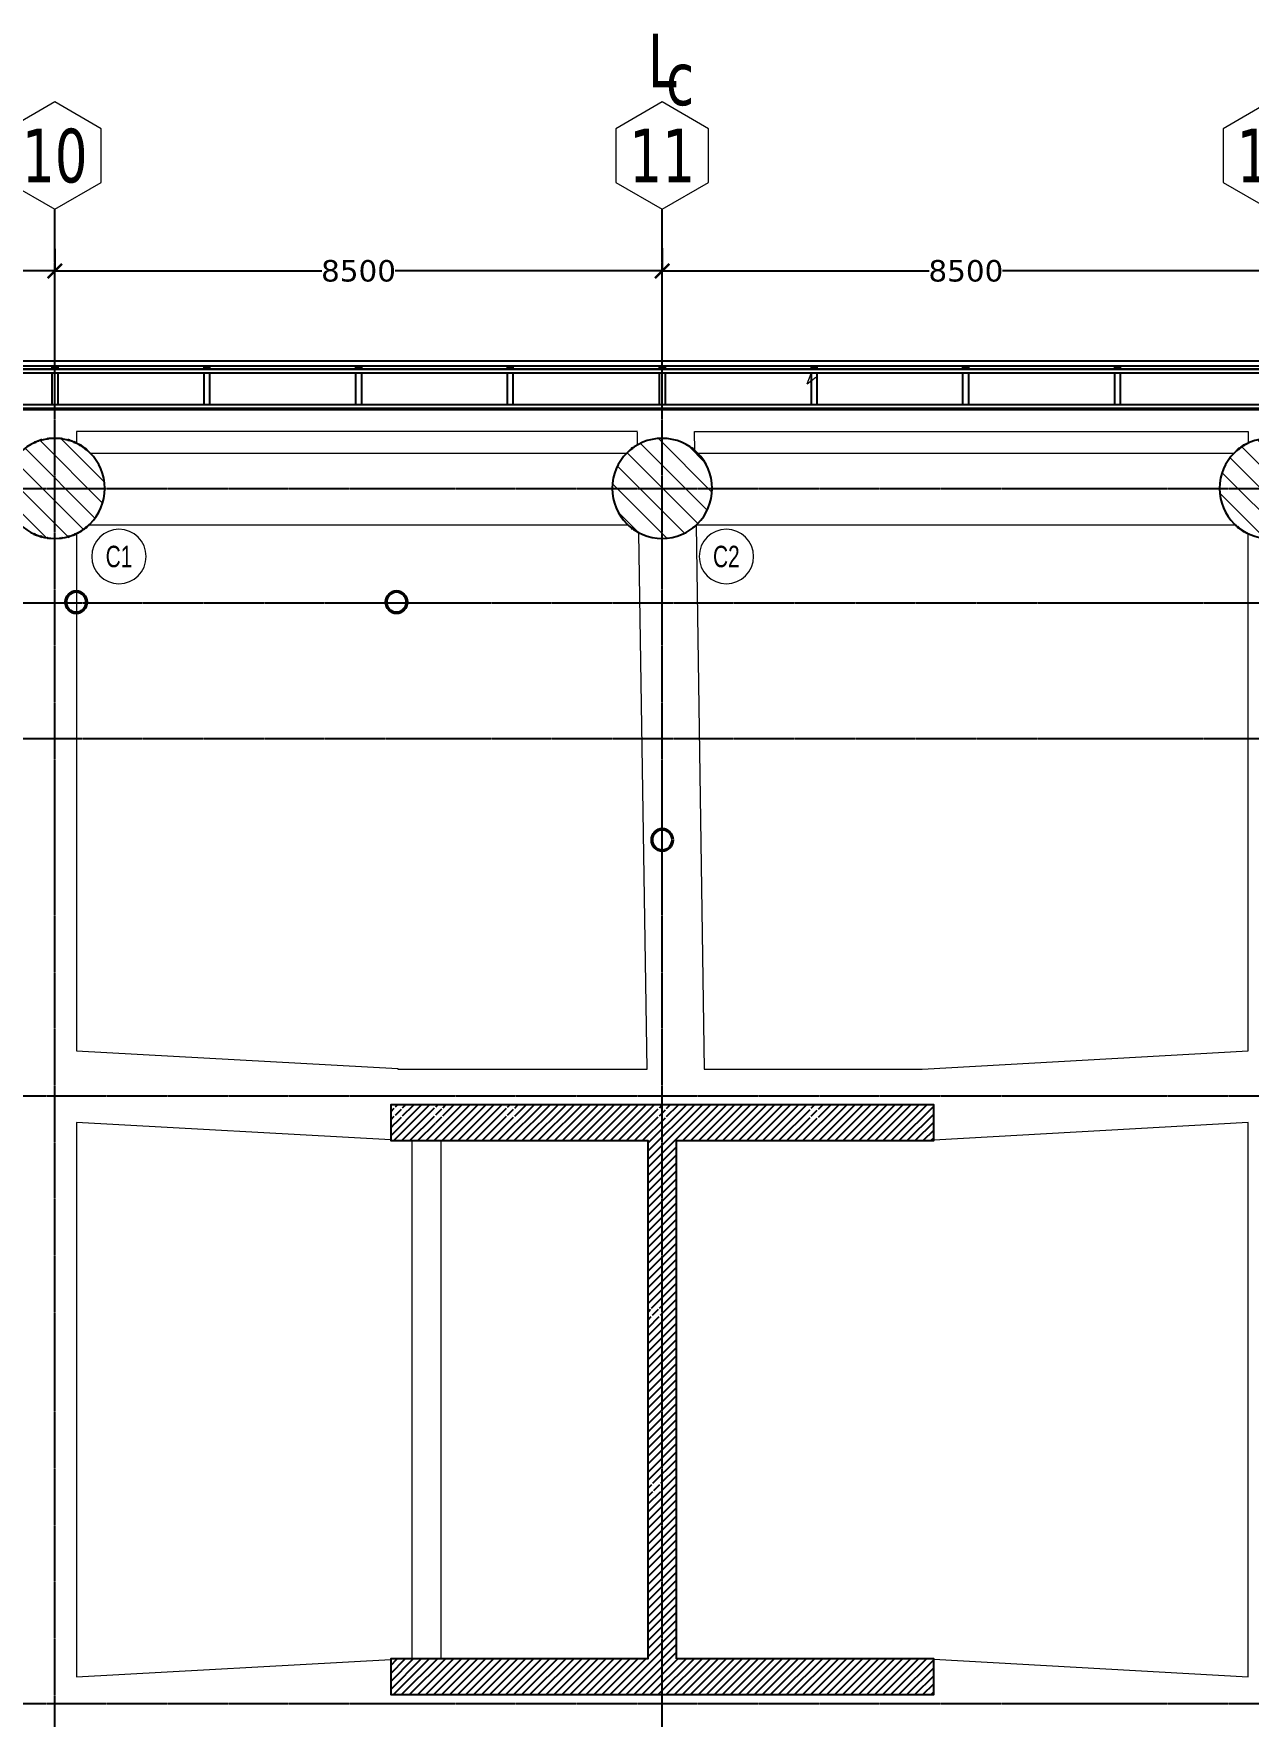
# Model space of a CAD drawing. Header units: millimetres. Extents: x -13767 to 81767, y -11242 to 31862.
# Drawn here: x 25203 to 42203, y 8320 to 31862 of the extents above; entities that cross this region are included whole.
import ezdxf
from ezdxf.enums import TextEntityAlignment as Align

# ---------------------------------------------------------------- set-up
doc = ezdxf.new("R2010")
doc.units = ezdxf.units.MM
doc.header["$LTSCALE"] = 0.95
doc.linetypes.add('DXK_LINE_DOT3', pattern=[5.9187, 2.979, -0.9799, 0.9799, -0.9799])
for name, color, linetype, lineweight in [('0-1', 250, 'Continuous', 5), ('E_B_PLACA-1', 10, 'Continuous', 25), ('E_B_PLACA-2', 31, 'Continuous', 25), ('E_COLUMNAS', 1, 'Continuous', 18), ('E_COLUMNAS-2', 1, 'Continuous', 25), ('E_COLUMNAS-4', 1, 'Continuous', 35), ('E_TEXTO', 3, 'Continuous', 9), ('E_TEXTO-4', 14, 'Continuous', 9), ('E_VIGAS', 5, 'Continuous', 9), ('E_VIGAS-1', 6, 'Continuous', 25), ('E_VIGAS-2', 10, 'Continuous', 25), ('HCB_EJES', 1, 'DXK_LINE_DOT3', 9), ('S-COLS-HDLN-1', 1, 'Continuous', 35)]:
    doc.layers.add(name, color=color, linetype=linetype, lineweight=lineweight)
for name, color, linetype in [('COTAS', 8, 'Continuous'), ('HCB-ACH_PANT', 253, 'Continuous'), ('HCB-EJES', 1, 'Continuous'), ('HCB-ROTULOS', 2, 'Continuous'), ('HCB_PANTALLAS', 6, 'Continuous')]:
    doc.layers.add(name, color=color, linetype=linetype)
doc.styles.add('Arial Narrow', font='', dxfattribs={"width": 0.85, "height": 0.3})
doc.styles.add('VERDANA', font='verdana.ttf')
doc.styles.get('Arial Narrow').set_extended_font_data('Arial Narrow')
doc.dimstyles.new('1.125', dxfattribs={"dimscale": 0, "dimtxt": 300, "dimasz": 200, "dimexe": 4, "dimexo": 4, "dimgap": 15, "dimtad": 0, "dimdec": 0, "dimzin": 4, "dimdsep": 46, "dimtxsty": 'VERDANA', "dimblk": 'ARCHTICK', "dimcen": -10, "dimclrd": 256, "dimclrt": 3, "dimadec": 0, "dimazin": 0, "dimtfac": 1, "dimtdec": 0, "dimtmove": 2, "dimatfit": 0, "dimldrblk": 'OBLIQUE', "dimfxl": 0.05, "dimtolj": 1, "dimtzin": 0, "dimarcsym": 0})

# ---------------------------------------------------------------- blocks, each defined once
blk = doc.blocks.new('EST_SFM_VIGA-METALICA-SECCION-C - EST_SFM_VIGA-METALICA-UPN160-1558583-_26_00m_N_E_-NIVEL-7 DOC')
at = {"layer": 'E_VIGAS-1'}
for p, q in [((30.113, 0.018), (-30.274, 0.018)), ((-30.269, -0.047), (30.107, -0.047))]:
    blk.add_line(p, q, dxfattribs=at)
blk = doc.blocks.new('EST_SFM_VIGA-METALICA-SECCION-C - EST_SFM_VIGA-METALICA-UPN100-1526554-_26_00m_N_E_-NIVEL-7 DOC')
at = {"layer": 'E_VIGAS-2'}
for p, q in [((34.942, 0.018), (-34.929, 0.018)), ((-34.929, -0.032), (34.942, -0.032))]:
    blk.add_line(p, q, dxfattribs=at)
blk = doc.blocks.new('EST_SFM_VIGA-METALICA-SECCION-C - EST_SFM_VIGA-METALICA-UPN100-1526616-_26_00m_N_E_-NIVEL-7 DOC')
at = {"layer": 'E_VIGAS-2'}
for p, q in [((29.794, 0.032), (-30.582, 0.032)), ((-30.582, -0.018), (29.794, -0.018))]:
    blk.add_line(p, q, dxfattribs=at)
blk = doc.blocks.new('DCTIB_CNI_EST_MOD-1A-FAC_0001_rvt-1-_26_00m_N_E_-NIVEL-7 DOC')
at = {"layer": 'E_B_PLACA-1'}
for p, q in [((-75.147, 167.83), (-5.177, 167.83)), ((-9.976, 167.28), (-70.353, 167.28))]:
    blk.add_line(p, q, dxfattribs=at)
at = {"layer": 'E_B_PLACA-2'}
for p, q in [((-5.177, 167.83), (-75.147, 167.83)), ((-70.353, 167.28), (-9.976, 167.28))]:
    blk.add_line(p, q, dxfattribs=at)
at = {"layer": 'E_VIGAS-1'}
for p, q in [((-48.703, 167.858), (-48.703, 167.859)), ((-48.703, 167.859), (-48.676, 167.859)), ((-48.621, 167.858), (-48.703, 167.858)), ((-48.703, 167.858), (-48.703, 167.83)), ((-48.665, 167.864), (-48.665, 167.878)), ((-48.665, 167.859), (-48.665, 167.864)), ((-48.66, 167.878), (-48.66, 167.864)), ((-48.66, 167.864), (-48.66, 167.859)), ((-48.649, 167.859), (-48.621, 167.859)), ((-48.621, 167.859), (-48.621, 167.858)), ((-48.621, 167.858), (-48.621, 167.83)), ((-46.578, 167.858), (-46.578, 167.859)), ((-46.578, 167.859), (-46.55, 167.859)), ((-46.496, 167.858), (-46.578, 167.858)), ((-46.578, 167.858), (-46.578, 167.83)), ((-46.54, 167.864), (-46.54, 167.878)), ((-46.54, 167.859), (-46.54, 167.864)), ((-46.535, 167.878), (-46.535, 167.864)), ((-46.535, 167.864), (-46.535, 167.859)), ((-46.524, 167.859), (-46.496, 167.859)), ((-46.496, 167.859), (-46.496, 167.858)), ((-46.496, 167.858), (-46.496, 167.83)), ((-44.453, 167.858), (-44.453, 167.859)), ((-44.453, 167.859), (-44.425, 167.859)), ((-44.371, 167.858), (-44.453, 167.858)), ((-44.453, 167.858), (-44.453, 167.83)), ((-44.415, 167.864), (-44.415, 167.878)), ((-44.415, 167.859), (-44.415, 167.864)), ((-44.41, 167.878), (-44.41, 167.864)), ((-44.41, 167.864), (-44.41, 167.859)), ((-44.399, 167.859), (-44.371, 167.859)), ((-44.371, 167.859), (-44.371, 167.858)), ((-44.371, 167.858), (-44.371, 167.83)), ((-42.328, 167.859), (-42.3, 167.859)), ((-42.328, 167.858), (-42.328, 167.859)), ((-42.246, 167.858), (-42.328, 167.858)), ((-42.328, 167.83), (-42.328, 167.858)), ((-42.29, 167.864), (-42.29, 167.878)), ((-42.29, 167.859), (-42.29, 167.864)), ((-42.285, 167.878), (-42.285, 167.864)), ((-42.285, 167.864), (-42.285, 167.859)), ((-42.274, 167.859), (-42.246, 167.859)), ((-42.246, 167.859), (-42.246, 167.858)), ((-42.246, 167.83), (-42.246, 167.858)), ((-40.203, 167.858), (-40.203, 167.859)), ((-40.203, 167.859), (-40.176, 167.859)), ((-40.121, 167.858), (-40.203, 167.858)), ((-40.203, 167.858), (-40.203, 167.83)), ((-40.165, 167.864), (-40.165, 167.878)), ((-40.165, 167.859), (-40.165, 167.864)), ((-40.16, 167.878), (-40.16, 167.864)), ((-40.16, 167.864), (-40.16, 167.859)), ((-40.149, 167.859), (-40.121, 167.859)), ((-40.121, 167.859), (-40.121, 167.858)), ((-40.121, 167.858), (-40.121, 167.83)), ((-38.078, 167.858), (-38.078, 167.859)), ((-38.078, 167.859), (-38.05, 167.859)), ((-37.996, 167.858), (-38.078, 167.858)), ((-38.078, 167.858), (-38.078, 167.83)), ((-38.04, 167.864), (-38.04, 167.878)), ((-38.04, 167.859), (-38.04, 167.864)), ((-38.035, 167.878), (-38.035, 167.864)), ((-38.035, 167.864), (-38.035, 167.859)), ((-38.024, 167.859), (-37.996, 167.859)), ((-37.996, 167.859), (-37.996, 167.858)), ((-37.996, 167.858), (-37.996, 167.83)), ((-35.953, 167.859), (-35.925, 167.859)), ((-35.953, 167.858), (-35.953, 167.859)), ((-35.871, 167.858), (-35.953, 167.858)), ((-35.953, 167.83), (-35.953, 167.858)), ((-35.915, 167.864), (-35.915, 167.878)), ((-35.915, 167.859), (-35.915, 167.864)), ((-35.91, 167.878), (-35.91, 167.864)), ((-35.91, 167.864), (-35.91, 167.859)), ((-35.899, 167.859), (-35.871, 167.859)), ((-35.871, 167.859), (-35.871, 167.858)), ((-35.871, 167.83), (-35.871, 167.858)), ((-33.828, 167.859), (-33.8, 167.859)), ((-33.828, 167.858), (-33.828, 167.859)), ((-33.746, 167.858), (-33.828, 167.858)), ((-33.828, 167.83), (-33.828, 167.858)), ((-33.79, 167.864), (-33.79, 167.878)), ((-33.79, 167.859), (-33.79, 167.864)), ((-33.785, 167.878), (-33.785, 167.864)), ((-33.785, 167.864), (-33.785, 167.859)), ((-33.774, 167.859), (-33.746, 167.859)), ((-33.746, 167.859), (-33.746, 167.858)), ((-33.746, 167.83), (-33.746, 167.858)), ((-48.703, 167.28), (-48.703, 167.263)), ((-48.621, 167.263), (-48.703, 167.263)), ((-48.621, 167.28), (-48.621, 167.263)), ((-46.578, 167.28), (-46.578, 167.263)), ((-46.496, 167.263), (-46.578, 167.263)), ((-46.496, 167.28), (-46.496, 167.263)), ((-44.453, 167.28), (-44.453, 167.263)), ((-44.371, 167.263), (-44.453, 167.263)), ((-44.371, 167.28), (-44.371, 167.263)), ((-42.328, 167.263), (-42.328, 167.28)), ((-42.246, 167.263), (-42.328, 167.263)), ((-42.246, 167.263), (-42.246, 167.28)), ((-40.203, 167.28), (-40.203, 167.263)), ((-40.121, 167.263), (-40.203, 167.263)), ((-40.121, 167.28), (-40.121, 167.263)), ((-38.078, 167.28), (-38.078, 167.262)), ((-37.996, 167.262), (-38.078, 167.262)), ((-37.996, 167.28), (-37.996, 167.262)), ((-35.953, 167.263), (-35.953, 167.28)), ((-35.871, 167.263), (-35.953, 167.263)), ((-35.871, 167.263), (-35.871, 167.28)), ((-33.828, 167.263), (-33.828, 167.28)), ((-33.746, 167.263), (-33.828, 167.263)), ((-33.746, 167.263), (-33.746, 167.28))]:
    blk.add_line(p, q, dxfattribs=at)
for points, knots in [([(-48.676, 167.859), (-48.675, 167.859), (-48.673, 167.859), (-48.671, 167.859), (-48.668, 167.86), (-48.667, 167.86), (-48.665, 167.862), (-48.665, 167.863), (-48.665, 167.864)], [0, 0, 0, 0, 0.142857, 0.285714, 0.428571, 0.571429, 0.785714, 1, 1, 1, 1]), ([(-48.665, 167.864), (-48.665, 167.863), (-48.665, 167.862), (-48.667, 167.86), (-48.668, 167.86), (-48.67, 167.859), (-48.671, 167.859), (-48.673, 167.859), (-48.674, 167.859), (-48.676, 167.859)], [0, 0, 0, 0, 0.285714, 0.428571, 0.571429, 0.678571, 0.732143, 0.785714, 1, 1, 1, 1]), ([(-48.649, 167.859), (-48.65, 167.859), (-48.652, 167.859), (-48.654, 167.859), (-48.656, 167.86), (-48.658, 167.86), (-48.66, 167.862), (-48.66, 167.863), (-48.66, 167.864)], [0, 0, 0, 0, 0.142857, 0.285714, 0.428571, 0.571429, 0.785714, 1, 1, 1, 1]), ([(-48.66, 167.864), (-48.66, 167.863), (-48.659, 167.862), (-48.658, 167.86), (-48.656, 167.86), (-48.655, 167.859), (-48.654, 167.859), (-48.652, 167.859), (-48.65, 167.859), (-48.649, 167.859)], [0, 0, 0, 0, 0.285714, 0.428571, 0.571429, 0.678571, 0.732143, 0.785714, 1, 1, 1, 1]), ([(-46.55, 167.859), (-46.549, 167.859), (-46.548, 167.859), (-46.545, 167.859), (-46.543, 167.86), (-46.541, 167.86), (-46.54, 167.862), (-46.54, 167.863), (-46.54, 167.864)], [0, 0, 0, 0, 0.142857, 0.285714, 0.428571, 0.571429, 0.785714, 1, 1, 1, 1]), ([(-46.54, 167.864), (-46.54, 167.863), (-46.54, 167.862), (-46.542, 167.86), (-46.543, 167.86), (-46.545, 167.859), (-46.546, 167.859), (-46.547, 167.859), (-46.549, 167.859), (-46.55, 167.859)], [0, 0, 0, 0, 0.285714, 0.428571, 0.571429, 0.678571, 0.732143, 0.785714, 1, 1, 1, 1]), ([(-46.524, 167.859), (-46.525, 167.859), (-46.526, 167.859), (-46.529, 167.859), (-46.531, 167.86), (-46.533, 167.86), (-46.534, 167.862), (-46.535, 167.863), (-46.535, 167.864)], [0, 0, 0, 0, 0.142857, 0.285714, 0.428571, 0.571429, 0.785714, 1, 1, 1, 1]), ([(-46.535, 167.864), (-46.535, 167.863), (-46.534, 167.862), (-46.533, 167.86), (-46.531, 167.86), (-46.53, 167.859), (-46.529, 167.859), (-46.527, 167.859), (-46.525, 167.859), (-46.524, 167.859)], [0, 0, 0, 0, 0.285714, 0.428571, 0.571429, 0.678571, 0.732143, 0.785714, 1, 1, 1, 1]), ([(-44.425, 167.859), (-44.424, 167.859), (-44.423, 167.859), (-44.42, 167.859), (-44.418, 167.86), (-44.416, 167.86), (-44.415, 167.862), (-44.415, 167.863), (-44.415, 167.864)], [0, 0, 0, 0, 0.142857, 0.285714, 0.428571, 0.571429, 0.785714, 1, 1, 1, 1]), ([(-44.415, 167.864), (-44.415, 167.863), (-44.415, 167.862), (-44.417, 167.86), (-44.418, 167.86), (-44.42, 167.859), (-44.421, 167.859), (-44.422, 167.859), (-44.424, 167.859), (-44.425, 167.859)], [0, 0, 0, 0, 0.285714, 0.428571, 0.571429, 0.678571, 0.732143, 0.785714, 1, 1, 1, 1]), ([(-44.399, 167.859), (-44.4, 167.859), (-44.401, 167.859), (-44.404, 167.859), (-44.406, 167.86), (-44.408, 167.86), (-44.409, 167.862), (-44.41, 167.863), (-44.41, 167.864)], [0, 0, 0, 0, 0.142857, 0.285714, 0.428571, 0.571429, 0.785714, 1, 1, 1, 1]), ([(-44.41, 167.864), (-44.41, 167.863), (-44.409, 167.862), (-44.408, 167.86), (-44.406, 167.86), (-44.405, 167.859), (-44.404, 167.859), (-44.402, 167.859), (-44.4, 167.859), (-44.399, 167.859)], [0, 0, 0, 0, 0.285714, 0.428571, 0.571429, 0.678571, 0.732143, 0.785714, 1, 1, 1, 1]), ([(-42.29, 167.864), (-42.29, 167.863), (-42.29, 167.862), (-42.292, 167.86), (-42.293, 167.86), (-42.295, 167.859), (-42.296, 167.859), (-42.297, 167.859), (-42.299, 167.859), (-42.3, 167.859)], [0, 0, 0, 0, 0.285714, 0.428571, 0.571429, 0.678571, 0.732143, 0.785714, 1, 1, 1, 1]), ([(-42.3, 167.859), (-42.299, 167.859), (-42.298, 167.859), (-42.295, 167.859), (-42.293, 167.86), (-42.291, 167.86), (-42.29, 167.862), (-42.29, 167.863), (-42.29, 167.864)], [0, 0, 0, 0, 0.142857, 0.285714, 0.428571, 0.571429, 0.785714, 1, 1, 1, 1]), ([(-42.285, 167.864), (-42.285, 167.863), (-42.284, 167.862), (-42.283, 167.86), (-42.281, 167.86), (-42.28, 167.859), (-42.279, 167.859), (-42.277, 167.859), (-42.275, 167.859), (-42.274, 167.859)], [0, 0, 0, 0, 0.285714, 0.428571, 0.571429, 0.678571, 0.732143, 0.785714, 1, 1, 1, 1]), ([(-42.274, 167.859), (-42.275, 167.859), (-42.276, 167.859), (-42.279, 167.859), (-42.281, 167.86), (-42.283, 167.86), (-42.284, 167.862), (-42.285, 167.863), (-42.285, 167.864)], [0, 0, 0, 0, 0.142857, 0.285714, 0.428571, 0.571429, 0.785714, 1, 1, 1, 1]), ([(-40.176, 167.859), (-40.175, 167.859), (-40.173, 167.859), (-40.171, 167.859), (-40.168, 167.86), (-40.167, 167.86), (-40.165, 167.862), (-40.165, 167.863), (-40.165, 167.864)], [0, 0, 0, 0, 0.142857, 0.285714, 0.428571, 0.571429, 0.785714, 1, 1, 1, 1]), ([(-40.165, 167.864), (-40.165, 167.863), (-40.165, 167.862), (-40.167, 167.86), (-40.168, 167.86), (-40.17, 167.859), (-40.171, 167.859), (-40.173, 167.859), (-40.174, 167.859), (-40.176, 167.859)], [0, 0, 0, 0, 0.285714, 0.428571, 0.571429, 0.678571, 0.732143, 0.785714, 1, 1, 1, 1]), ([(-40.149, 167.859), (-40.15, 167.859), (-40.152, 167.859), (-40.154, 167.859), (-40.156, 167.86), (-40.158, 167.86), (-40.16, 167.862), (-40.16, 167.863), (-40.16, 167.864)], [0, 0, 0, 0, 0.142857, 0.285714, 0.428571, 0.571429, 0.785714, 1, 1, 1, 1]), ([(-40.16, 167.864), (-40.16, 167.863), (-40.159, 167.862), (-40.158, 167.86), (-40.156, 167.86), (-40.155, 167.859), (-40.154, 167.859), (-40.152, 167.859), (-40.15, 167.859), (-40.149, 167.859)], [0, 0, 0, 0, 0.285714, 0.428571, 0.571429, 0.678571, 0.732143, 0.785714, 1, 1, 1, 1]), ([(-38.05, 167.859), (-38.049, 167.859), (-38.048, 167.859), (-38.045, 167.859), (-38.043, 167.86), (-38.041, 167.86), (-38.04, 167.862), (-38.04, 167.863), (-38.04, 167.864)], [0, 0, 0, 0, 0.142857, 0.285714, 0.428571, 0.571429, 0.785714, 1, 1, 1, 1]), ([(-38.04, 167.864), (-38.04, 167.863), (-38.04, 167.862), (-38.042, 167.86), (-38.043, 167.86), (-38.045, 167.859), (-38.046, 167.859), (-38.047, 167.859), (-38.049, 167.859), (-38.05, 167.859)], [0, 0, 0, 0, 0.285714, 0.428571, 0.571429, 0.678571, 0.732143, 0.785714, 1, 1, 1, 1]), ([(-38.024, 167.859), (-38.025, 167.859), (-38.026, 167.859), (-38.029, 167.859), (-38.031, 167.86), (-38.033, 167.86), (-38.034, 167.862), (-38.035, 167.863), (-38.035, 167.864)], [0, 0, 0, 0, 0.142857, 0.285714, 0.428571, 0.571429, 0.785714, 1, 1, 1, 1]), ([(-38.035, 167.864), (-38.035, 167.863), (-38.034, 167.862), (-38.033, 167.86), (-38.031, 167.86), (-38.03, 167.859), (-38.029, 167.859), (-38.027, 167.859), (-38.025, 167.859), (-38.024, 167.859)], [0, 0, 0, 0, 0.285714, 0.428571, 0.571429, 0.678571, 0.732143, 0.785714, 1, 1, 1, 1]), ([(-35.915, 167.864), (-35.915, 167.863), (-35.915, 167.862), (-35.917, 167.86), (-35.918, 167.86), (-35.92, 167.859), (-35.921, 167.859), (-35.922, 167.859), (-35.924, 167.859), (-35.925, 167.859)], [0, 0, 0, 0, 0.285714, 0.428571, 0.571429, 0.678571, 0.732143, 0.785714, 1, 1, 1, 1]), ([(-35.925, 167.859), (-35.924, 167.859), (-35.923, 167.859), (-35.92, 167.859), (-35.918, 167.86), (-35.916, 167.86), (-35.915, 167.862), (-35.915, 167.863), (-35.915, 167.864)], [0, 0, 0, 0, 0.142857, 0.285714, 0.428571, 0.571429, 0.785714, 1, 1, 1, 1]), ([(-35.91, 167.864), (-35.91, 167.863), (-35.909, 167.862), (-35.908, 167.86), (-35.906, 167.86), (-35.905, 167.859), (-35.904, 167.859), (-35.902, 167.859), (-35.9, 167.859), (-35.899, 167.859)], [0, 0, 0, 0, 0.285714, 0.428571, 0.571429, 0.678571, 0.732143, 0.785714, 1, 1, 1, 1]), ([(-35.899, 167.859), (-35.9, 167.859), (-35.901, 167.859), (-35.904, 167.859), (-35.906, 167.86), (-35.908, 167.86), (-35.909, 167.862), (-35.91, 167.863), (-35.91, 167.864)], [0, 0, 0, 0, 0.142857, 0.285714, 0.428571, 0.571429, 0.785714, 1, 1, 1, 1]), ([(-33.79, 167.864), (-33.79, 167.863), (-33.79, 167.862), (-33.792, 167.86), (-33.793, 167.86), (-33.795, 167.859), (-33.796, 167.859), (-33.797, 167.859), (-33.799, 167.859), (-33.8, 167.859)], [0, 0, 0, 0, 0.285714, 0.428571, 0.571429, 0.678571, 0.732143, 0.785714, 1, 1, 1, 1]), ([(-33.8, 167.859), (-33.799, 167.859), (-33.798, 167.859), (-33.795, 167.859), (-33.793, 167.86), (-33.791, 167.86), (-33.79, 167.862), (-33.79, 167.863), (-33.79, 167.864)], [0, 0, 0, 0, 0.142857, 0.285714, 0.428571, 0.571429, 0.785714, 1, 1, 1, 1]), ([(-33.785, 167.864), (-33.785, 167.863), (-33.784, 167.862), (-33.783, 167.86), (-33.781, 167.86), (-33.78, 167.859), (-33.779, 167.859), (-33.777, 167.859), (-33.775, 167.859), (-33.774, 167.859)], [0, 0, 0, 0, 0.285714, 0.428571, 0.571429, 0.678571, 0.732143, 0.785714, 1, 1, 1, 1]), ([(-33.774, 167.859), (-33.775, 167.859), (-33.776, 167.859), (-33.779, 167.859), (-33.781, 167.86), (-33.783, 167.86), (-33.784, 167.862), (-33.785, 167.863), (-33.785, 167.864)], [0, 0, 0, 0, 0.142857, 0.285714, 0.428571, 0.571429, 0.785714, 1, 1, 1, 1])]:
    blk.add_open_spline(points, degree=3, knots=knots, dxfattribs=at)
at = {"layer": 'E_VIGAS-2'}
for p, q in [((-48.703, 167.78), (-48.703, 167.33)), ((-48.621, 167.78), (-48.621, 167.33)), ((-46.578, 167.78), (-46.578, 167.33)), ((-46.496, 167.78), (-46.496, 167.33)), ((-44.453, 167.78), (-44.453, 167.33)), ((-44.371, 167.78), (-44.371, 167.33)), ((-42.328, 167.33), (-42.328, 167.78)), ((-42.246, 167.33), (-42.246, 167.78)), ((-40.203, 167.78), (-40.203, 167.33)), ((-40.121, 167.78), (-40.121, 167.33)), ((-38.078, 167.78), (-38.078, 167.33)), ((-37.996, 167.78), (-37.996, 167.33)), ((-35.953, 167.33), (-35.953, 167.78)), ((-35.871, 167.33), (-35.871, 167.78)), ((-33.828, 167.33), (-33.828, 167.78)), ((-33.746, 167.33), (-33.746, 167.78))]:
    blk.add_line(p, q, dxfattribs=at)
at = {"layer": 'E_VIGAS-1'}
for name, p in [('EST_SFM_VIGA-METALICA-SECCION-C - EST_SFM_VIGA-METALICA-UPN160-1558583-_26_00m_N_E_-NIVEL-7 DOC', (-40.084, 167.925)), ('EST_SFM_VIGA-METALICA-SECCION-C - EST_SFM_VIGA-METALICA-UPN100-1526554-_26_00m_N_E_-NIVEL-7 DOC', (-40.169, 167.812)), ('EST_SFM_VIGA-METALICA-SECCION-C - EST_SFM_VIGA-METALICA-UPN100-1526616-_26_00m_N_E_-NIVEL-7 DOC', (-39.77, 167.298))]:
    blk.add_blockref(name, p, dxfattribs=at)
blk = doc.blocks.new('EST_SCM_COLUMNA-SECCION-CIRCULAR - EST_SCM_COLUMNA-CONCRETO-CIRCULAR_Ø_140cm-V12-_26_00m_N_E_-NIVEL-7 DOC')
at = {"layer": 'E_COLUMNAS'}
h = blk.add_hatch(dxfattribs=at)
h.set_pattern_fill('FP_11', color=256, style=0, pattern_type=2)
h.set_pattern_definition([(135, (48.662, -166.162), (-0.15909903, -0.15909903), [])])
h.paths.add_polyline_path([(0, -0.7), (0.091, -0.694), (0.181, -0.676), (0.268, -0.647), (0.35, -0.606), (0.426, -0.555), (0.495, -0.495), (0.555, -0.426), (0.606, -0.35), (0.647, -0.268), (0.676, -0.181), (0.694, -0.091), (0.7, 0), (0.694, 0.093), (0.675, 0.183), (0.645, 0.271), (0.603, 0.354), (0.551, 0.431), (0.485, 0.503), (0.426, 0.555), (0.347, 0.608), (0.265, 0.648), (0.179, 0.677), (0.089, 0.694), (0, 0.7), (-0.091, 0.694), (-0.181, 0.676), (-0.268, 0.647), (-0.35, 0.606), (-0.426, 0.555), (-0.495, 0.495), (-0.555, 0.426), (-0.606, 0.35), (-0.649, 0.261), (-0.676, 0.181), (-0.694, 0.091), (-0.7, 0), (-0.694, -0.093), (-0.675, -0.183), (-0.645, -0.271), (-0.603, -0.354), (-0.551, -0.431), (-0.487, -0.502), (-0.426, -0.555), (-0.347, -0.608), (-0.265, -0.648), (-0.179, -0.677), (-0.091, -0.694)])
at = {"layer": 'E_COLUMNAS-2'}
for start, end in [(0, 180), (180, 0)]:
    blk.add_arc((0, 0), 0.7, start, end, dxfattribs=at)
blk = doc.blocks.new('EST_SCM_COLUMNA-SECCION-CIRCULAR - EST_SCM_COLUMNA-CONCRETO-CIRCULAR_Ø_140cm-V13-_26_00m_N_E_-NIVEL-7 DOC')
at = {"layer": 'E_COLUMNAS'}
h = blk.add_hatch(dxfattribs=at)
h.set_pattern_fill('FP_12', color=256, style=0, pattern_type=2)
h.set_pattern_definition([(135, (31.662, -166.162), (-0.15909903, -0.15909903), [])])
h.paths.add_polyline_path([(0, -0.7), (0.091, -0.694), (0.181, -0.676), (0.268, -0.647), (0.35, -0.606), (0.426, -0.555), (0.495, -0.495), (0.555, -0.426), (0.606, -0.35), (0.647, -0.268), (0.676, -0.181), (0.694, -0.091), (0.7, 0), (0.694, 0.093), (0.675, 0.183), (0.645, 0.271), (0.603, 0.354), (0.551, 0.431), (0.485, 0.503), (0.426, 0.555), (0.347, 0.608), (0.265, 0.648), (0.179, 0.677), (0.089, 0.694), (-0.005, 0.7), (-0.091, 0.694), (-0.181, 0.676), (-0.268, 0.647), (-0.35, 0.606), (-0.426, 0.555), (-0.495, 0.495), (-0.555, 0.426), (-0.606, 0.35), (-0.649, 0.261), (-0.676, 0.181), (-0.694, 0.091), (-0.7, 0), (-0.694, -0.093), (-0.675, -0.183), (-0.645, -0.271), (-0.603, -0.354), (-0.551, -0.431), (-0.487, -0.502), (-0.426, -0.555), (-0.339, -0.612), (-0.259, -0.65), (-0.169, -0.679), (-0.091, -0.694), (-0.005, -0.7)])
at = {"layer": 'E_COLUMNAS-2'}
for start, end in [(0, 180), (180, 0)]:
    blk.add_arc((0, 0), 0.7, start, end, dxfattribs=at)
blk = doc.blocks.new('EST_SCM_COLUMNA-METALICA-SECCION-CIRCULAR - EST_SCM_COLUMNA-TUBULAR-CIRCULAR_PTEØ_12__e_10_3mm-2693341-_26_00m_N_E_-NIVEL-7 DOC')
at = {"layer": 'S-COLS-HDLN-1'}
for radius, start, end in [(0.152, 0, 180), (0.152, 180, 0), (0.142, 360, 180), (0.142, 180, 360)]:
    blk.add_arc((0, 0), radius, start, end, dxfattribs=at)
blk = doc.blocks.new('EST_SCM_COLUMNA-METALICA-SECCION-CIRCULAR - EST_SCM_COLUMNA-TUBULAR-CIRCULAR_PTEØ_12__e_10_3mm-2692969-_26_00m_N_E_-NIVEL-7 DOC')
at = {"layer": 'S-COLS-HDLN-1'}
for radius, start, end in [(0.152, 0, 180), (0.152, 180, 0), (0.142, 0, 180), (0.142, 180, 0)]:
    blk.add_arc((0, 0), radius, start, end, dxfattribs=at)
blk = doc.blocks.new('_ArchTick')
at = {"color": 0, "linetype": 'ByBlock', "const_width": 0.15}
blk.add_lwpolyline([(-0.5, -0.5), (0.5, 0.5)], dxfattribs=at)
blk = doc.blocks.new('*D114')
at = {"layer": 'COTAS', "color": 0, "lineweight": -2, "transparency": 16777216}
blk.add_line((25500, 28763), (25500, 28538), dxfattribs=at)
at = {"layer": 'COTAS', "lineweight": -2, "transparency": 16777216}
for p, q in [((17000, 28542), (20736, 28542)), ((25500, 28542), (21764, 28542))]:
    blk.add_line(p, q, dxfattribs=at)
at = {"layer": 'Defpoints', "color": 0, "transparency": 16777216}
for p in [(25500, 28767), (17000, 28542), (25500, 28542)]:
    blk.add_point(p, dxfattribs=at)
at = {"layer": 'COTAS', "lineweight": -2, "transparency": 16777216, "xscale": 200, "yscale": 200, "zscale": 200, "rotation": 180}
blk.add_blockref('_ArchTick', (17000, 28542), dxfattribs=at)
at = {"layer": 'COTAS', "lineweight": -2, "transparency": 16777216, "xscale": 200, "yscale": 200, "zscale": 200}
blk.add_blockref('_ArchTick', (25500, 28542), dxfattribs=at)
at = {"layer": 'COTAS', "color": 3, "transparency": 16777216, "insert": (21250, 28542), "char_height": 300, "attachment_point": 5, "style": 'VERDANA'}
blk.add_mtext('\\A1;8500', dxfattribs=at)
blk = doc.blocks.new('_Oblique')
at = {"color": 0, "linetype": 'ByBlock', "lineweight": -2}
blk.add_line((-0.5, -0.5), (0.5, 0.5), dxfattribs=at)
blk = doc.blocks.new('*D115')
at = {"layer": 'COTAS', "color": 0, "lineweight": -2, "transparency": 16777216}
for p, q in [((25500, 28853), (25500, 28538)), ((34000, 28859), (34000, 28538))]:
    blk.add_line(p, q, dxfattribs=at)
at = {"layer": 'COTAS', "lineweight": -2, "transparency": 16777216}
for p, q in [((25500, 28542), (29236, 28542)), ((34000, 28542), (30264, 28542))]:
    blk.add_line(p, q, dxfattribs=at)
at = {"layer": 'Defpoints', "color": 0, "transparency": 16777216}
for p in [(25500, 28857), (34000, 28863), (34000, 28542)]:
    blk.add_point(p, dxfattribs=at)
at = {"layer": 'COTAS', "lineweight": -2, "transparency": 16777216, "xscale": 200, "yscale": 200, "zscale": 200, "rotation": 180}
blk.add_blockref('_ArchTick', (25500, 28542), dxfattribs=at)
at = {"layer": 'COTAS', "lineweight": -2, "transparency": 16777216, "xscale": 200, "yscale": 200, "zscale": 200}
blk.add_blockref('_ArchTick', (34000, 28542), dxfattribs=at)
at = {"layer": 'COTAS', "color": 3, "transparency": 16777216, "insert": (29750, 28542), "char_height": 300, "attachment_point": 5, "style": 'VERDANA'}
blk.add_mtext('\\A1;8500', dxfattribs=at)
blk = doc.blocks.new('*D116')
at = {"layer": 'COTAS', "color": 0, "lineweight": -2, "transparency": 16777216}
for p, q in [((34000, 28756), (34000, 28538)), ((42500, 28756), (42500, 28538))]:
    blk.add_line(p, q, dxfattribs=at)
at = {"layer": 'COTAS', "lineweight": -2, "transparency": 16777216}
for p, q in [((34000, 28542), (37736, 28542)), ((42500, 28542), (38764, 28542))]:
    blk.add_line(p, q, dxfattribs=at)
at = {"layer": 'Defpoints', "color": 0, "transparency": 16777216}
for p in [(34000, 28760), (42500, 28760), (42500, 28542)]:
    blk.add_point(p, dxfattribs=at)
at = {"layer": 'COTAS', "lineweight": -2, "transparency": 16777216, "xscale": 200, "yscale": 200, "zscale": 200, "rotation": 180}
blk.add_blockref('_ArchTick', (34000, 28542), dxfattribs=at)
at = {"layer": 'COTAS', "lineweight": -2, "transparency": 16777216, "xscale": 200, "yscale": 200, "zscale": 200}
blk.add_blockref('_ArchTick', (42500, 28542), dxfattribs=at)
at = {"layer": 'COTAS', "color": 3, "transparency": 16777216, "insert": (38250, 28542), "char_height": 300, "attachment_point": 5, "style": 'VERDANA'}
blk.add_mtext('\\A1;8500', dxfattribs=at)
blk = doc.blocks.new('CNI_TAG COLUMNAS CONCRETO MARCA - CNI_COLUMNA CONCRETO-582370-PLANTA TIPO PISO 18 A PISO 23')
at = {"layer": 'E_TEXTO'}
for start, end in [(360, 180), (180, 360)]:
    blk.add_arc((0.00026, -0.00015), 0.00254, start, end, dxfattribs=at)

msp = doc.modelspace()

# ---------------------------------------------------------------- hatches: boundary and pattern name
at = {"layer": 'E_COLUMNAS'}
h = msp.add_hatch(dxfattribs=at)
h.set_pattern_fill('FP_5', color=256, scale=1000, style=0, pattern_type=2)
h.set_pattern_definition([(135, (74162.12, -140662.38), (-159.09903, -159.09903), [])])
h.paths.add_polyline_path([(34000, 24800), (34091.4, 24806), (34192.3, 24827.7), (34275.7, 24857.2), (34360.2, 24900.6), (34429.9, 24948), (34495, 25005.1), (34555.4, 25073.9), (34606.2, 25150), (34646.7, 25232.2), (34676.2, 25318.9), (34694, 25408.7), (34699.5, 25507.4), (34693.8, 25592.6), (34675.4, 25683.5), (34645.1, 25771.2), (34603.5, 25854.2), (34551.2, 25930.9), (34489.3, 26000), (34415.6, 26062.4), (34342.9, 26109.8), (34256.7, 26150.6), (34176.5, 26177.1), (34091.4, 26194), (33999.1, 26200), (33906.8, 26193.7), (33818.9, 26176.2), (33732.1, 26146.8), (33650, 26106.3), (33572.8, 26054.4), (33505, 25995), (33444.7, 25926.2), (33393.8, 25850), (33350.8, 25760.6), (33323.9, 25681.2), (33306, 25591.4), (33300, 25500), (33306.2, 25407.5), (33324.7, 25316.6), (33354.9, 25228.9), (33396.6, 25145.9), (33448.8, 25069.2), (33510.2, 25000.6), (33573.9, 24944.7), (33650, 24893.8), (33732.1, 24853.3), (33818.9, 24823.9), (33919.9, 24805.3), (33984.7, 24801)])
at = {"layer": 'HCB-ACH_PANT'}
h = msp.add_hatch(dxfattribs=at)
h.set_pattern_fill('ANSI31', color=256, scale=25)
h.set_pattern_definition([(45, (-21832.34, -5955.624), (-56.1266, 56.1266), [])])
h.paths.add_polyline_path([(37800.2, 16875.2), (36224.5, 16875.2), (36224.5, 16869.2), (36186.6, 16869.2), (36186.6, 16823.7), (36186.6, 16619.2), (36170.6, 16619.2), (36170.6, 16823.7), (36170.6, 16869.2), (36086.6, 16869.2), (36086.6, 16823.7), (36086.6, 16619.2), (36070.6, 16619.2), (36070.6, 16823.7), (36070.6, 16869.2), (36024.5, 16869.2), (34099.5, 16871.2), (34099.5, 16869.2), (34061.6, 16869.2), (34061.6, 16823.7), (34061.6, 16619.2), (34045.6, 16619.2), (34045.6, 16823.7), (34045.6, 16869.2), (34000, 16869.2), (34000, 14031.2), (34056.2, 14031.2), (34056.2, 14015.2), (34000, 14015.2), (34000, 13931.2), (34056.2, 13931.2), (34056.2, 13915.2), (34000, 13915.2), (34000, 11581.2), (34056.2, 11581.2), (34056.2, 11565.2), (34000, 11565.2), (34000, 11481.2), (34056.2, 11481.2), (34056.2, 11465.2), (34000, 11465.2), (34000, 8625.2), (37800.2, 8625.2), (37800.2, 9125.2), (34200.2, 9125.2), (34200.2, 16375.2), (37800.2, 16375.2)])
h.paths.add_polyline_path([(33945.6, 16823.7), (33945.6, 16869.2), (33899.5, 16869.2), (31974.5, 16872.3), (31974.5, 16869.2), (31936.6, 16869.2), (31936.6, 16823.7), (31936.6, 16619.2), (31920.6, 16619.2), (31920.6, 16823.7), (31920.6, 16869.2), (31836.6, 16869.2), (31836.6, 16823.7), (31836.6, 16619.2), (31820.6, 16619.2), (31820.6, 16823.7), (31820.6, 16869.2), (31774.5, 16869.2), (30968.1, 16872.3), (30968.1, 16869.2), (30930.2, 16869.2), (30930.2, 16823.7), (30930.2, 16619.2), (30914.2, 16619.2), (30914.2, 16823.7), (30914.2, 16869.2), (30830.2, 16869.2), (30830.2, 16823.7), (30830.2, 16619.2), (30814.2, 16619.2), (30814.2, 16823.7), (30814.2, 16869.2), (30768.1, 16869.2), (30404.8, 16873), (30404.8, 16869.2), (30366.9, 16869.2), (30366.9, 16823.7), (30366.9, 16619.2), (30350.9, 16619.2), (30350.9, 16823.7), (30350.9, 16869.2), (30266.9, 16869.2), (30266.9, 16823.7), (30266.9, 16619.2), (30250.9, 16619.2), (30250.9, 16823.7), (30250.9, 16869.2), (30200.2, 16869.2), (30200.2, 16375.2), (33800.2, 16375.2), (33800.2, 14069.1), (33806.2, 14069.1), (33806.2, 14031.2), (33851.7, 14031.2), (34000, 14031.2), (34000, 16869.2), (33961.6, 16869.2), (33961.6, 16823.7), (33961.6, 16619.2), (33945.6, 16619.2)])
h.paths.add_polyline_path([(34000, 11465.2), (33851.7, 11465.2), (33806.2, 11465.2), (33806.2, 11419.1), (33800.2, 9125.2), (30200.2, 9125.2), (30200.2, 8625.2), (34000, 8625.2)])
h.paths.add_polyline_path([(34000, 13915.2), (33851.7, 13915.2), (33806.2, 13915.2), (33806.2, 13869.1), (33803.4, 11619.1), (33806.2, 11619.1), (33806.2, 11581.2), (33851.7, 11581.2), (34000, 11581.2)])
h.paths.add_polyline_path([(34000, 14015.2), (33851.7, 14015.2), (33814.2, 14015.2), (33808.6, 14017.5), (33807.7, 14019.6), (33806.2, 14023.2), (33806.2, 13923.2), (33807.7, 13926.8), (33808.6, 13928.9), (33814.2, 13931.2), (33851.7, 13931.2), (34000, 13931.2)])
h.paths.add_polyline_path([(34000, 11565.2), (33851.7, 11565.2), (33814.2, 11565.2), (33808.6, 11567.5), (33807.7, 11569.6), (33806.2, 11573.2), (33806.2, 11473.2), (33807.7, 11476.8), (33808.6, 11478.9), (33814.2, 11481.2), (33851.7, 11481.2), (34000, 11481.2)])

# ---------------------------------------------------------------- linework, layer by layer
at = {"layer": 'E_COLUMNAS-2'}
msp.add_lwpolyline([(33300, 25500, 1), (34700, 25500, 1)], format="xyb", close=True, dxfattribs=at)
for points in [[(25809.4, 24872.1, 0.0147492), (25845.9, 24891.5, 0.0007133), (25847.6, 24892.4)], [(42076.6, 24942.7, 0.0009261), (42078.6, 24941.1, 0.014684), (42112.2, 24917.3)]]:
    msp.add_lwpolyline(points, format="xyb", dxfattribs=at)
for centre, start, end in [((25500, 25500), 108.83912, 112.20746), ((25500, 25500), 101.52895, 104.80493), ((25500, 25500), 94.78258, 97.4024), ((25500, 25500), 82.59734, 85.21674), ((25500, 25500), 75.19481, 78.47063), ((25500, 25500), 67.79228, 71.16049), ((25500, 25500), 60.22627, 63.76978), ((25500, 25500), 52.77503, 56.35222), ((25500, 25500), 45.58469, 48.92454), ((34000, 25500), 128.20514, 134.41505), ((34000, 25500), 124.12193, 126.40586), ((34000, 25500), 53.13871, 54.3778), ((34000, 25500), 45.58397, 51.74386), ((42500, 25500), 131.07467, 134.41505), ((42500, 25500), 123.64742, 127.22476), ((42500, 25500), 116.22984, 119.7735), ((25500, 25500), 311.07546, 314.41531), ((34000, 25500), 225.58574, 232.1883), ((34000, 25500), 307.94018, 314.41488), ((42500, 25500), 225.58495, 228.92533), ((25500, 25500), 247.79254, 251.16088), ((25500, 25500), 255.19507, 258.47105), ((25500, 25500), 262.5976, 265.21742), ((25500, 25500), 274.78326, 277.40266), ((25500, 25500), 281.52937, 284.80519), ((25500, 25500), 288.83951, 292.20772), ((25500, 25500), 303.64778, 307.22497), ((34000, 25500), 234.132, 238.19605), ((42500, 25500), 240.2265, 243.77016)]:
    msp.add_arc(centre, 700, start, end, dxfattribs=at)
at = {"layer": 'E_TEXTO-4'}
for q in [(36085, 27105.9), (36149.9, 27058.5)]:
    msp.add_line((36028.9, 26961.1), q, dxfattribs=at)
at = {"layer": 'E_VIGAS', "color": 30, "true_color": 0xf26722}
for p, q in [((33655.9, 26109.6), (33653.2, 26285.9)), ((33500.1, 25990), (25999.9, 25990)), ((42000.1, 25990), (34499.9, 25990)), ((25990.9, 24990), (33511.1, 24990)), ((34490.9, 24990), (42011.1, 24990))]:
    msp.add_line(p, q, dxfattribs=at)
msp.add_lwpolyline([(6101, 26595.9), (6101.1, -1095.9), (61901.3, -1095.8), (61901.2, 26595.9)], close=True, dxfattribs=at)
for points in [[(33653.2, 26295.9), (25801, 26295.9), (25801, 26132.5)], [(34457.4, 26030.8), (34453.3, 26295.9), (42201, 26295.9), (42201, 26132.5)], [(34473.3, 24983.3), (34588.8, 17375.2), (37638.3, 17375.2), (42201, 17629.2), (42201, 24867.5)], [(25801, 24867.5), (25801, 17631.7), (30299.3, 17382.7), (30298.9, 17375.2), (33788.7, 17375.2), (33674.7, 24880.7)], [(30201.2, 16386.6), (25801, 16630.1), (25801, 8872.2), (30201.2, 9115.2)], [(37801.2, 9120.2), (42201, 8874.3), (42201, 16627.7), (37801.2, 16382.7)], [(30901.2, 9125.2), (30501.2, 9125.2), (30501.2, 16375.2), (30901.2, 16375.2), (30901.2, 9125.2)]]:
    msp.add_lwpolyline(points, dxfattribs=at)
at = {"layer": 'HCB-EJES', "linetype": 'DXK_LINE_DOT3'}
for p, q in [((25499.9, -3906.8), (25499.9, 29407)), ((33999.9, -3906.8), (33999.9, 29407)), ((-12267.2, 25500), (80267.2, 25500)), ((-8311, 23900.1), (76311, 23900.1)), ((-8311, 22000), (76311, 22000)), ((-12267.2, 17000), (80267.2, 17000)), ((-12267.2, 8500), (80267.2, 8500))]:
    msp.add_line(p, q, dxfattribs=at)
at = {"layer": 'HCB_EJES', "color": 40, "linetype": 'ByBlock', "true_color": 0xf8d731}
for points in [[(24850.4, 29782), (25499.9, 29407), (26149.5, 29782), (26149.5, 30532), (25499.9, 30907), (24850.4, 30532)], [(33350.4, 29782), (33999.9, 29407), (34649.5, 29782), (34649.5, 30532), (33999.9, 30907), (33350.4, 30532)], [(41850.4, 29782), (42499.9, 29407), (43149.5, 29782), (43149.5, 30532), (42499.9, 30907), (41850.4, 30532)]]:
    msp.add_lwpolyline(points, close=True, dxfattribs=at)
at = {"layer": 'HCB_PANTALLAS'}
msp.add_lwpolyline([(34200.2, 9125.2), (34200.2, 16375.2), (37800.2, 16375.2), (37800.2, 16875.2), (30200.2, 16875.2), (30200.2, 16375.2), (33800.2, 16375.2), (33800.2, 9125.2), (30200.2, 9125.2), (30200.2, 8625.2), (37800.2, 8625.2), (37800.2, 9125.2)], close=True, dxfattribs=at)
at = {"layer": 'S-COLS-HDLN-1'}
for centre, start, end in [((25500, 25500), 112.38748, 114.86339), ((25500, 25500), 112.20746, 112.32227), ((25500, 25500), 104.93537, 106.92607), ((25500, 25500), 97.48328, 98.34055), ((25500, 25500), 81.65947, 82.51647), ((25500, 25500), 73.07379, 75.06438), ((25500, 25500), 67.67749, 67.79228), ((25500, 25500), 65.13644, 67.61228), ((25500, 25500), 57.4152, 60.16017), ((25500, 25500), 49.79382, 52.708), ((34000, 25500), 126.56385, 128.10286), ((34000, 25500), 51.87963, 53.02439), ((42500, 25500), 127.29179, 130.20566), ((42500, 25500), 119.83961, 122.58463), ((25500, 25500), 307.292, 310.20618), ((42500, 25500), 229.79434, 232.70821), ((25500, 25500), 245.13661, 247.61252), ((25500, 25500), 247.67773, 247.79254), ((25500, 25500), 253.07393, 255.06463), ((25500, 25500), 261.65945, 262.51672), ((25500, 25500), 277.48353, 278.34053), ((25500, 25500), 284.93562, 286.92621), ((25500, 25500), 292.20772, 292.32251), ((25500, 25500), 292.38772, 294.86356), ((25500, 25500), 299.83983, 302.5848), ((34000, 25500), 232.26242, 233.74629), ((42500, 25500), 237.41537, 240.16039)]:
    msp.add_arc(centre, 700, start, end, dxfattribs=at)

# ---------------------------------------------------------------- block references
at = {"layer": '0-1', "xscale": 999.9999999999933, "yscale": 999.9999999999933, "zscale": 999.9999999999933}
msp.add_blockref('DCTIB_CNI_EST_MOD-1A-FAC_0001_rvt-1-_26_00m_N_E_-NIVEL-7 DOC', (74162.1, -140662.4), dxfattribs=at)
at = {"layer": 'E_COLUMNAS-4', "xscale": 999.9999999999933, "yscale": 999.9999999999933, "zscale": 999.9999999999933}
for name, p in [('EST_SCM_COLUMNA-SECCION-CIRCULAR - EST_SCM_COLUMNA-CONCRETO-CIRCULAR_Ø_140cm-V12-_26_00m_N_E_-NIVEL-7 DOC', (25500, 25500)), ('EST_SCM_COLUMNA-SECCION-CIRCULAR - EST_SCM_COLUMNA-CONCRETO-CIRCULAR_Ø_140cm-V13-_26_00m_N_E_-NIVEL-7 DOC', (42500, 25500)), ('EST_SCM_COLUMNA-METALICA-SECCION-CIRCULAR - EST_SCM_COLUMNA-TUBULAR-CIRCULAR_PTEØ_12__e_10_3mm-2693341-_26_00m_N_E_-NIVEL-7 DOC', (25798.4, 23909)), ('EST_SCM_COLUMNA-METALICA-SECCION-CIRCULAR - EST_SCM_COLUMNA-TUBULAR-CIRCULAR_PTEØ_12__e_10_3mm-2693341-_26_00m_N_E_-NIVEL-7 DOC', (30281.4, 23909)), ('EST_SCM_COLUMNA-METALICA-SECCION-CIRCULAR - EST_SCM_COLUMNA-TUBULAR-CIRCULAR_PTEØ_12__e_10_3mm-2692969-_26_00m_N_E_-NIVEL-7 DOC', (34000, 20581.8))]:
    msp.add_blockref(name, p, dxfattribs=at)
at = {"layer": 'E_TEXTO', "xscale": 149999.9999999996, "yscale": 149999.9999999996, "zscale": 149999.9999999996}
for p in [(26358.7, 24569.9), (34858.7, 24569.9)]:
    msp.add_blockref('CNI_TAG COLUMNAS CONCRETO MARCA - CNI_COLUMNA CONCRETO-582370-PLANTA TIPO PISO 18 A PISO 23', p, dxfattribs=at)

# ---------------------------------------------------------------- texts
at = {"layer": 'E_TEXTO', "style": 'Arial Narrow', "width": 0.85}
for s, p in [('C1', (26397.8, 24547.6)), ('C2', (34897.8, 24547.6))]:
    msp.add_text(s, height=300, dxfattribs=at).set_placement(p, align=Align.MIDDLE_CENTER)
at = {"layer": 'HCB-ROTULOS', "color": 4, "style": 'VERDANA', "width": 0.7}
for s, p in [('L', (33999.9, 31487.4)), ('c', (34250.2, 31237.3)), ('10', (25499.9, 30157)), ('11', (33999.9, 30157)), ('12', (42499.9, 30157))]:
    msp.add_text(s, height=750, dxfattribs=at).set_placement(p, align=Align.MIDDLE_CENTER)

# ---------------------------------------------------------------- dimensions: what is measured, and where the dimension line sits
at = {"layer": 'COTAS'}
for base, p1, p2, picture, middle in [((25500, 28542.4), (17000, 28542.4), (25500, 28767), '*D114', (21250, 28542.4)), ((34000, 28542.4), (25500, 28857.2), (34000, 28863.2), '*D115', (29750, 28542.4)), ((42500, 28542.4), (34000, 28760.3), (42500, 28760.3), '*D116', (38250, 28542.4))]:
    dim = msp.add_linear_dim(base=base, p1=p1, p2=p2, dimstyle='1.125', override={"dimscale": 1}, dxfattribs=at)
    dim.commit()
    dim.dimension.update_dxf_attribs({"geometry": picture, "text_midpoint": middle})

doc.saveas('drawing.dxf')
